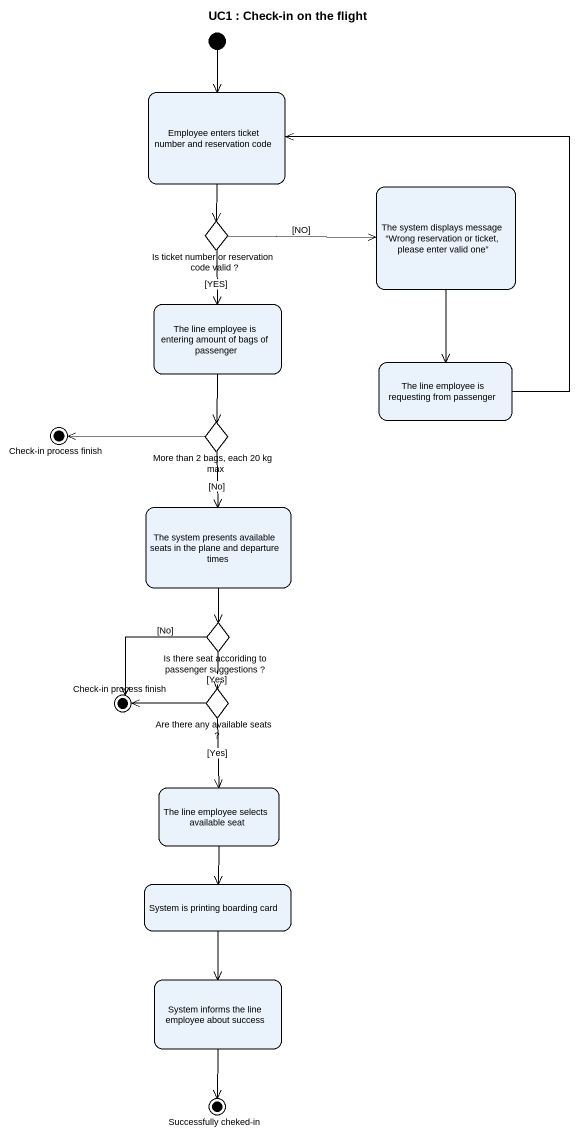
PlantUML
@startuml
title UC1 : Check-in on the flight
hide empty description
state "Employee enters ticket number and reservation code" as Employee_enters_ticket
state "The system displays message “Wrong reservation or ticket, please enter valid one”" as The_system_displays_message
state "Is ticket number or reservation code valid ?" as Is_ticket_number_or <<choice>>
state "The line employee is entering amount of bags of passenger" as The_line_employee_is
state "The line employee is requesting from passenger" as The_line_employee_is_2
state "More than 2 bags, each 20 kg max" as More_than_2_bags_each_20_kg <<choice>>
state "Check-in process finish" as Check_in_process_finish <<end>>
state "The system presents available seats in the plane and departure times" as The_system_presents
state "Is there seat accoriding to passenger suggestions ?" as Is_there_seat_accoriding_to <<choice>>
state "Are there any available seats ?" as Are_there_any_available <<choice>>
state "Check-in process finish" as Check_in_process_finish_2 <<end>>
state "The line employee selects available seat" as The_line_employee_selects
state "System is printing boarding card" as System_is_printing_boarding
state "System informs the line employee about success" as System_informs_the_line
state "Successfully cheked-in" as Successfully_cheked_in <<end>>
[*] --> Employee_enters_ticket
Employee_enters_ticket --> Is_ticket_number_or
The_system_displays_message --> The_line_employee_is_2
Is_ticket_number_or -right-> The_system_displays_message : [NO]
Is_ticket_number_or --> The_line_employee_is : [YES]
The_line_employee_is --> More_than_2_bags_each_20_kg
The_line_employee_is_2 -up-> Employee_enters_ticket
More_than_2_bags_each_20_kg -left-> Check_in_process_finish
More_than_2_bags_each_20_kg --> The_system_presents : [No]
The_system_presents --> Is_there_seat_accoriding_to
Is_there_seat_accoriding_to --> Are_there_any_available : [Yes]
Is_there_seat_accoriding_to --> Check_in_process_finish_2 : [No]
Are_there_any_available -left-> Check_in_process_finish_2
Are_there_any_available --> The_line_employee_selects : [Yes]
The_line_employee_selects --> System_is_printing_boarding
System_is_printing_boarding --> System_informs_the_line
System_informs_the_line --> Successfully_cheked_in
@enduml
